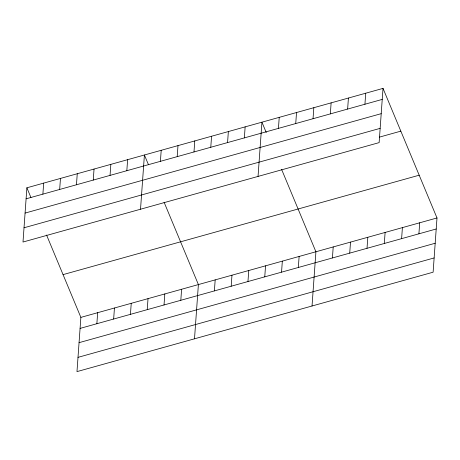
<?xml version="1.0" encoding="UTF-8"?>
<svg xmlns="http://www.w3.org/2000/svg" width="460" height="460" viewBox="0 0 460 460"><rect width="100%" height="100%" fill="white"/><g stroke="black" fill="none" stroke-linecap="round" stroke-linejoin="round"><path stroke-width="0.69" d="M26.887 187.801L23 242.035L379.132 142.617L383.019 88.383L26.887 187.801L30.935 197.518M42.889 194.137L43.677 183.114M59.673 189.451L60.467 178.428M76.463 184.765L77.257 173.742M46.563 235.031L80.868 317.383L76.981 371.617L433.113 272.199L437 217.965L383.019 88.383M93.254 180.078L94.041 169.056M96.87 323.714L97.658 312.691M110.043 175.386L110.831 164.364M113.654 319.027L114.448 308.004M126.834 170.7L127.621 159.677M130.445 314.341L131.238 303.318M140.524 209.231L144.411 154.991L148.459 164.709M147.234 309.655L148.022 298.632M160.408 161.328L161.201 150.305M164.024 304.968L164.812 293.946M177.198 156.642L177.991 145.619M180.814 300.282L181.602 289.26M193.988 151.955L194.775 140.932M194.505 338.807L198.392 284.573L164.088 202.222M210.778 147.269L211.565 136.246M214.389 290.91L215.182 279.887M227.568 142.583L228.355 131.56M231.179 286.223L231.972 275.201M244.358 137.896L245.145 126.874M247.969 281.537L248.756 270.514M258.048 176.421L261.935 122.187L266.254 132.555M264.759 276.851L265.546 265.828M278.444 128.38L279.231 117.357M281.549 272.165L282.336 261.142M295.74 123.55L296.527 112.527M298.339 267.473L299.126 256.45M313.036 118.72L313.829 107.698M312.029 306.003L315.916 251.764L281.612 169.418M330.337 113.896L331.125 102.873M332.425 257.962L333.212 246.939M347.633 109.066L348.421 98.043M349.721 253.132L350.508 242.109M364.929 104.236L365.723 93.213M367.017 248.302L367.81 237.279M384.318 243.472L385.106 232.449M401.614 238.642L402.402 227.619M418.91 233.818L419.704 222.795M26.099 198.823L382.231 99.406M25.076 213.083L381.208 113.666M24.023 227.775L380.155 128.357M379.385 137.132L400.832 131.146M63.054 274.62L419.186 175.202M80.868 317.383L437 217.965M80.08 328.405L436.212 228.988M79.057 342.666L435.189 243.248M78.004 357.357L434.136 257.939"/></g></svg>
